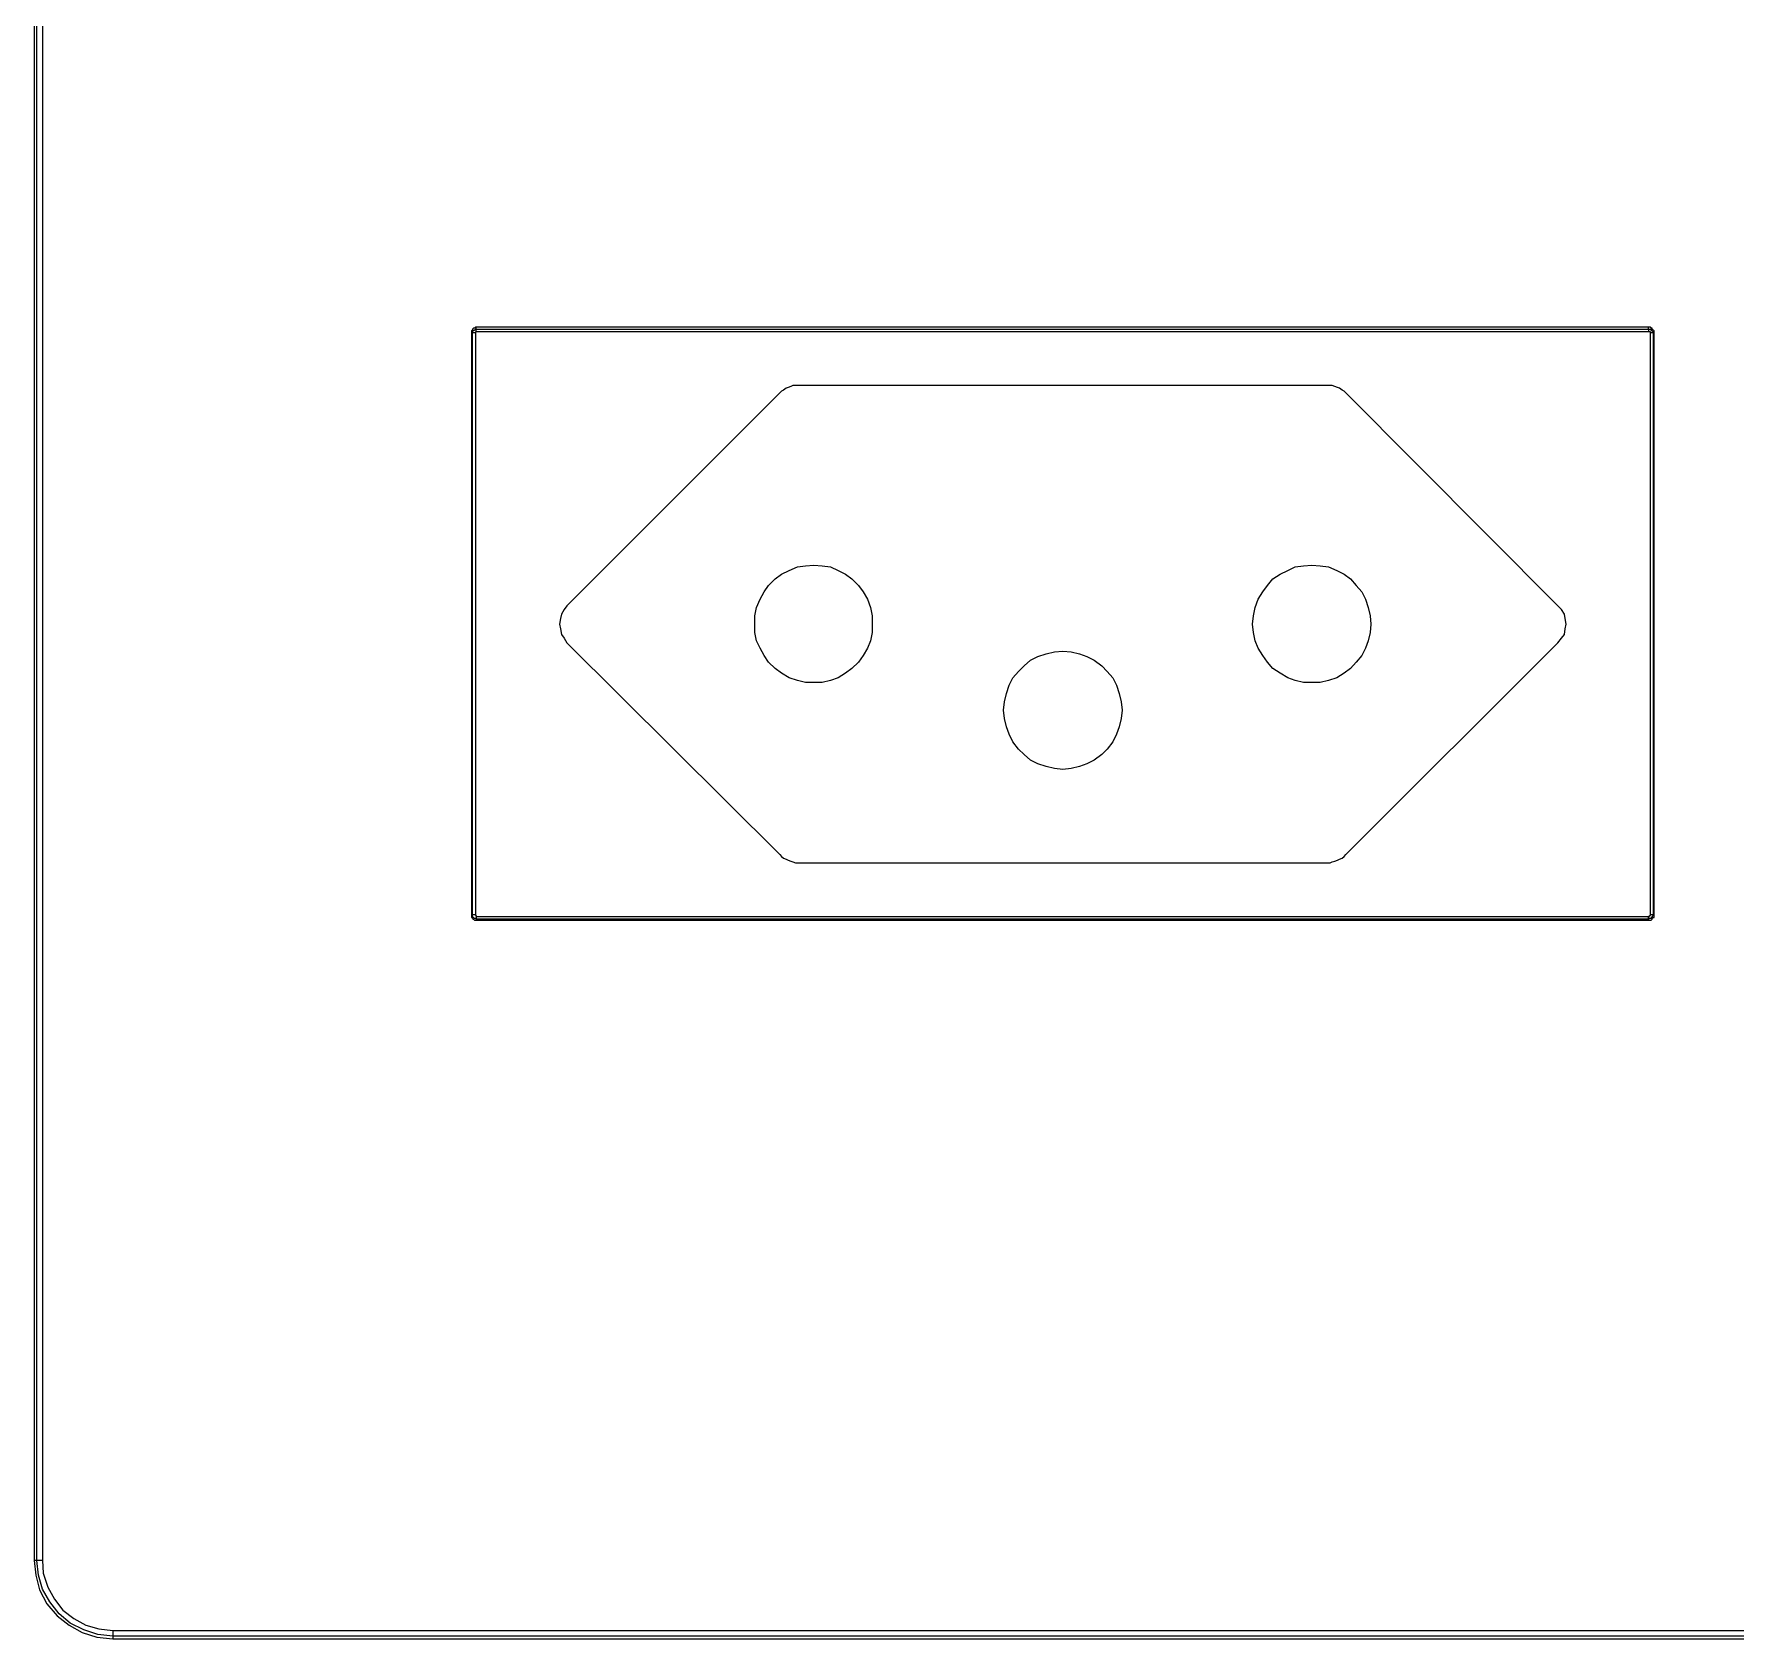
# Model space of a CAD drawing. Header units: centimetres. Extents: x 1.7 to 14.7, y -6.1 to 6.1.
# Drawn here: x 1.72 to 8.21, y -6.12 to 0 of the extents above; entities that cross this region are included whole.
import ezdxf

# ---------------------------------------------------------------- set-up
doc = ezdxf.new("R2010")
doc.units = ezdxf.units.CM
doc.header["$MEASUREMENT"] = 0
doc.layers.add('Camada 1', color=7, linetype='Continuous')

msp = doc.modelspace()

# ---------------------------------------------------------------- linework, layer by layer
at = {"layer": 'Camada 1', "color": 251, "lineweight": 9}
for points in [[(1.71574, 5.82004), (1.71574, 5.82004), (1.71574, -5.82161), (1.71574, -5.82161)], [(1.72633, -5.82161), (1.72633, -5.82161), (1.72633, 5.82004), (1.72633, 5.82004)], [(1.74749, 5.82004), (1.74749, 5.82004), (1.74749, -5.82161), (1.74749, -5.82161)], [(3.38438, -1.14027), (3.38438, -1.14027), (3.38438, -3.35924), (3.38438, -3.35924)], [(3.38791, -1.14027), (3.38791, -1.14027), (3.38438, -1.14027), (3.38438, -1.14027)], [(3.38791, -3.35924), (3.38791, -3.35924), (3.38791, -1.14027), (3.38791, -1.14027)], [(3.39849, -1.14027), (3.39849, -1.14027), (3.39849, -3.35924), (3.39849, -3.35924)], [(3.40202, -1.12615), (3.40202, -1.12615), (3.40202, -1.1191), (3.40202, -1.1191)], [(7.87171, -1.1191), (7.87171, -1.1191), (3.40202, -1.1191), (3.40202, -1.1191)], [(3.40202, -1.12615), (3.40202, -1.12615), (7.87171, -1.12615), (7.87171, -1.12615)], [(7.87171, -1.13674), (7.87171, -1.13674), (3.40202, -1.13674), (3.40202, -1.13674)], [(7.87171, -1.12615), (7.87171, -1.12615), (7.87171, -1.1191), (7.87171, -1.1191)], [(7.87877, -3.35924), (7.87877, -3.35924), (7.87877, -1.14027), (7.87877, -1.14027)], [(7.88935, -1.14027), (7.88935, -1.14027), (7.88935, -3.35924), (7.88935, -3.35924)], [(7.88935, -1.14027), (7.88935, -1.14027), (7.89288, -1.14027), (7.89288, -1.14027)], [(7.89288, -3.35924), (7.89288, -3.35924), (7.89288, -1.14027), (7.89288, -1.14027)], [(6.64758, -1.34135), (6.64758, -1.34135), (4.62969, -1.34135), (4.62969, -1.34135)], [(4.55913, -1.36957), (4.55913, -1.36957), (3.74774, -2.18096), (3.74774, -2.18096)], [(7.52599, -2.18096), (7.52599, -2.18096), (6.71813, -1.36957), (6.71813, -1.36957)], [(3.74774, -2.32207), (3.74774, -2.32207), (4.55913, -3.12993), (4.55913, -3.12993)], [(6.71813, -3.12993), (6.71813, -3.12993), (7.52599, -2.32207), (7.52599, -2.32207)], [(4.62969, -3.16168), (4.62969, -3.16168), (6.64758, -3.16168), (6.64758, -3.16168)], [(3.38791, -3.35924), (3.38791, -3.35924), (3.38438, -3.35924), (3.38438, -3.35924)], [(3.40202, -3.36629), (3.40202, -3.36629), (7.87171, -3.36629), (7.87171, -3.36629)], [(7.88935, -3.35924), (7.88935, -3.35924), (7.89288, -3.35924), (7.89288, -3.35924)], [(7.87171, -3.37688), (7.87171, -3.37688), (3.40202, -3.37688), (3.40202, -3.37688)], [(3.40202, -3.37688), (3.40202, -3.37688), (3.40202, -3.38041), (3.40202, -3.38041)], [(3.40202, -3.38041), (3.40202, -3.38041), (7.87171, -3.38041), (7.87171, -3.38041)], [(7.87171, -3.37688), (7.87171, -3.37688), (7.87171, -3.38041), (7.87171, -3.38041)], [(1.72633, -5.82161), (1.72633, -5.82161), (1.71574, -5.82161), (1.71574, -5.82161)], [(2.0156, -6.08973), (2.0156, -6.08973), (14.39457, -6.08973), (14.39457, -6.08973)], [(14.39457, -6.11089), (14.39457, -6.11089), (2.0156, -6.11089), (2.0156, -6.11089)], [(2.0156, -6.11089), (2.0156, -6.11089), (2.0156, -6.12148), (2.0156, -6.12148)], [(2.0156, -6.12148), (2.0156, -6.12148), (14.39457, -6.12148), (14.39457, -6.12148)]]:
    msp.add_open_spline(points, degree=3, dxfattribs=at)
for points, knots in [([(3.40202, -1.1191), (3.40202, -1.1191), (3.39849, -1.1191), (3.39849, -1.1191), (3.39849, -1.1191), (3.39496, -1.12263), (3.39496, -1.12263), (3.39496, -1.12263), (3.39144, -1.12263), (3.39144, -1.12263), (3.39144, -1.12263), (3.38791, -1.12615), (3.38791, -1.12615), (3.38791, -1.12615), (3.38791, -1.12968), (3.38791, -1.12968), (3.38791, -1.12968), (3.38438, -1.13321), (3.38438, -1.13321), (3.38438, -1.13321), (3.38438, -1.13674), (3.38438, -1.13674), (3.38438, -1.13674), (3.38438, -1.14027), (3.38438, -1.14027)], [0, 0, 0, 0, 0.125, 0.125, 0.125, 0.25, 0.25, 0.25, 0.375, 0.375, 0.375, 0.5, 0.5, 0.5, 0.625, 0.625, 0.625, 0.75, 0.75, 0.75, 0.875, 0.875, 0.875, 1, 1, 1, 1]), ([(3.38791, -1.14027), (3.38791, -1.14027), (3.38791, -1.13674), (3.38791, -1.13674), (3.38791, -1.13674), (3.38791, -1.13321), (3.38791, -1.13321), (3.38791, -1.13321), (3.39144, -1.13321), (3.39144, -1.13321), (3.39144, -1.13321), (3.39144, -1.12968), (3.39144, -1.12968), (3.39144, -1.12968), (3.39496, -1.12968), (3.39496, -1.12968), (3.39496, -1.12968), (3.39849, -1.12615), (3.39849, -1.12615), (3.39849, -1.12615), (3.40202, -1.12615), (3.40202, -1.12615)], [0, 0, 0, 0, 0.1428571, 0.1428571, 0.1428571, 0.2857143, 0.2857143, 0.2857143, 0.4285714, 0.4285714, 0.4285714, 0.5714286, 0.5714286, 0.5714286, 0.7142857, 0.7142857, 0.7142857, 0.8571429, 0.8571429, 0.8571429, 1, 1, 1, 1]), ([(3.39849, -1.14027), (3.39849, -1.14027), (3.39496, -1.14027), (3.39496, -1.14027), (3.39496, -1.14027), (3.39144, -1.14027), (3.39144, -1.14027), (3.39144, -1.14027), (3.38791, -1.14027), (3.38791, -1.14027)], [0, 0, 0, 0, 0.3333333, 0.3333333, 0.3333333, 0.6666667, 0.6666667, 0.6666667, 1, 1, 1, 1]), ([(3.40202, -1.13674), (3.40202, -1.13674), (3.40202, -1.13674), (3.40202, -1.13674), (3.40202, -1.13674), (3.39849, -1.13674), (3.39849, -1.13674), (3.39849, -1.13674), (3.39849, -1.14027), (3.39849, -1.14027)], [0, 0, 0, 0, 0.3333333, 0.3333333, 0.3333333, 0.6666667, 0.6666667, 0.6666667, 1, 1, 1, 1]), ([(3.40202, -1.13674), (3.40202, -1.13674), (3.40202, -1.13321), (3.40202, -1.13321), (3.40202, -1.13321), (3.40202, -1.12968), (3.40202, -1.12968), (3.40202, -1.12968), (3.40202, -1.12615), (3.40202, -1.12615)], [0, 0, 0, 0, 0.3333333, 0.3333333, 0.3333333, 0.6666667, 0.6666667, 0.6666667, 1, 1, 1, 1]), ([(7.89288, -1.14027), (7.89288, -1.14027), (7.89288, -1.13674), (7.89288, -1.13674), (7.89288, -1.13674), (7.89288, -1.13321), (7.89288, -1.13321), (7.89288, -1.13321), (7.88935, -1.12968), (7.88935, -1.12968), (7.88935, -1.12968), (7.88583, -1.12615), (7.88583, -1.12615), (7.88583, -1.12615), (7.88583, -1.12263), (7.88583, -1.12263), (7.88583, -1.12263), (7.8823, -1.12263), (7.8823, -1.12263), (7.8823, -1.12263), (7.87877, -1.1191), (7.87877, -1.1191), (7.87877, -1.1191), (7.87171, -1.1191), (7.87171, -1.1191)], [0, 0, 0, 0, 0.125, 0.125, 0.125, 0.25, 0.25, 0.25, 0.375, 0.375, 0.375, 0.5, 0.5, 0.5, 0.625, 0.625, 0.625, 0.75, 0.75, 0.75, 0.875, 0.875, 0.875, 1, 1, 1, 1]), ([(7.87171, -1.12615), (7.87171, -1.12615), (7.87171, -1.12615), (7.87171, -1.12615), (7.87171, -1.12615), (7.87171, -1.12968), (7.87171, -1.12968), (7.87171, -1.12968), (7.87171, -1.13321), (7.87171, -1.13321), (7.87171, -1.13321), (7.87171, -1.13674), (7.87171, -1.13674)], [0, 0, 0, 0, 0.25, 0.25, 0.25, 0.5, 0.5, 0.5, 0.75, 0.75, 0.75, 1, 1, 1, 1]), ([(7.87171, -1.12615), (7.87171, -1.12615), (7.87524, -1.12615), (7.87524, -1.12615), (7.87524, -1.12615), (7.87877, -1.12615), (7.87877, -1.12615), (7.87877, -1.12615), (7.8823, -1.12968), (7.8823, -1.12968), (7.8823, -1.12968), (7.88583, -1.13321), (7.88583, -1.13321), (7.88583, -1.13321), (7.88935, -1.13674), (7.88935, -1.13674), (7.88935, -1.13674), (7.88935, -1.14027), (7.88935, -1.14027)], [0, 0, 0, 0, 0.1666667, 0.1666667, 0.1666667, 0.3333333, 0.3333333, 0.3333333, 0.5, 0.5, 0.5, 0.6666667, 0.6666667, 0.6666667, 0.8333333, 0.8333333, 0.8333333, 1, 1, 1, 1]), ([(7.87877, -1.14027), (7.87877, -1.14027), (7.87877, -1.14027), (7.87877, -1.14027), (7.87877, -1.14027), (7.87877, -1.13674), (7.87877, -1.13674), (7.87877, -1.13674), (7.87524, -1.13674), (7.87524, -1.13674), (7.87524, -1.13674), (7.87171, -1.13674), (7.87171, -1.13674)], [0, 0, 0, 0, 0.25, 0.25, 0.25, 0.5, 0.5, 0.5, 0.75, 0.75, 0.75, 1, 1, 1, 1]), ([(7.88935, -1.14027), (7.88935, -1.14027), (7.88935, -1.14027), (7.88935, -1.14027), (7.88935, -1.14027), (7.88583, -1.14027), (7.88583, -1.14027), (7.88583, -1.14027), (7.8823, -1.14027), (7.8823, -1.14027), (7.8823, -1.14027), (7.87877, -1.14027), (7.87877, -1.14027)], [0, 0, 0, 0, 0.25, 0.25, 0.25, 0.5, 0.5, 0.5, 0.75, 0.75, 0.75, 1, 1, 1, 1]), ([(4.62969, -1.34135), (4.62969, -1.34135), (4.6191, -1.34135), (4.6191, -1.34135), (4.6191, -1.34135), (4.60852, -1.34135), (4.60852, -1.34135), (4.60852, -1.34135), (4.60146, -1.34488), (4.60146, -1.34488), (4.60146, -1.34488), (4.59088, -1.34841), (4.59088, -1.34841), (4.59088, -1.34841), (4.58383, -1.35193), (4.58383, -1.35193), (4.58383, -1.35193), (4.57324, -1.35899), (4.57324, -1.35899), (4.57324, -1.35899), (4.56619, -1.36252), (4.56619, -1.36252), (4.56619, -1.36252), (4.55913, -1.36957), (4.55913, -1.36957)], [0, 0, 0, 0, 0.125, 0.125, 0.125, 0.25, 0.25, 0.25, 0.375, 0.375, 0.375, 0.5, 0.5, 0.5, 0.625, 0.625, 0.625, 0.75, 0.75, 0.75, 0.875, 0.875, 0.875, 1, 1, 1, 1]), ([(6.71813, -1.36957), (6.71813, -1.36957), (6.71108, -1.36252), (6.71108, -1.36252), (6.71108, -1.36252), (6.70402, -1.35899), (6.70402, -1.35899), (6.70402, -1.35899), (6.69344, -1.35193), (6.69344, -1.35193), (6.69344, -1.35193), (6.68638, -1.34841), (6.68638, -1.34841), (6.68638, -1.34841), (6.6758, -1.34488), (6.6758, -1.34488), (6.6758, -1.34488), (6.66521, -1.34135), (6.66521, -1.34135), (6.66521, -1.34135), (6.65816, -1.34135), (6.65816, -1.34135), (6.65816, -1.34135), (6.64758, -1.34135), (6.64758, -1.34135)], [0, 0, 0, 0, 0.125, 0.125, 0.125, 0.25, 0.25, 0.25, 0.375, 0.375, 0.375, 0.5, 0.5, 0.5, 0.625, 0.625, 0.625, 0.75, 0.75, 0.75, 0.875, 0.875, 0.875, 1, 1, 1, 1]), ([(4.68966, -2.02574), (4.68966, -2.02574), (4.65791, -2.02927), (4.65791, -2.02927), (4.65791, -2.02927), (4.62616, -2.03279), (4.62616, -2.03279), (4.62616, -2.03279), (4.59441, -2.0469), (4.59441, -2.0469), (4.59441, -2.0469), (4.56619, -2.06102), (4.56619, -2.06102), (4.56619, -2.06102), (4.54149, -2.07866), (4.54149, -2.07866), (4.54149, -2.07866), (4.5168, -2.10335), (4.5168, -2.10335), (4.5168, -2.10335), (4.49916, -2.12804), (4.49916, -2.12804), (4.49916, -2.12804), (4.48505, -2.15627), (4.48505, -2.15627), (4.48505, -2.15627), (4.47094, -2.18802), (4.47094, -2.18802), (4.47094, -2.18802), (4.46388, -2.21977), (4.46388, -2.21977), (4.46388, -2.21977), (4.46388, -2.25152), (4.46388, -2.25152), (4.46388, -2.25152), (4.46388, -2.28327), (4.46388, -2.28327), (4.46388, -2.28327), (4.47094, -2.31502), (4.47094, -2.31502), (4.47094, -2.31502), (4.48505, -2.34324), (4.48505, -2.34324), (4.48505, -2.34324), (4.49916, -2.37146), (4.49916, -2.37146), (4.49916, -2.37146), (4.5168, -2.39616), (4.5168, -2.39616), (4.5168, -2.39616), (4.54149, -2.42085), (4.54149, -2.42085), (4.54149, -2.42085), (4.56619, -2.43849), (4.56619, -2.43849), (4.56619, -2.43849), (4.59441, -2.45613), (4.59441, -2.45613), (4.59441, -2.45613), (4.62616, -2.46671), (4.62616, -2.46671), (4.62616, -2.46671), (4.65791, -2.47377), (4.65791, -2.47377), (4.65791, -2.47377), (4.68966, -2.47377), (4.68966, -2.47377), (4.68966, -2.47377), (4.72141, -2.47377), (4.72141, -2.47377), (4.72141, -2.47377), (4.75316, -2.46671), (4.75316, -2.46671), (4.75316, -2.46671), (4.78138, -2.45613), (4.78138, -2.45613), (4.78138, -2.45613), (4.8096, -2.43849), (4.8096, -2.43849), (4.8096, -2.43849), (4.8343, -2.42085), (4.8343, -2.42085), (4.8343, -2.42085), (4.85899, -2.39616), (4.85899, -2.39616), (4.85899, -2.39616), (4.87663, -2.37146), (4.87663, -2.37146), (4.87663, -2.37146), (4.89427, -2.34324), (4.89427, -2.34324), (4.89427, -2.34324), (4.90485, -2.31502), (4.90485, -2.31502), (4.90485, -2.31502), (4.91191, -2.28327), (4.91191, -2.28327), (4.91191, -2.28327), (4.91191, -2.25152), (4.91191, -2.25152), (4.91191, -2.25152), (4.91191, -2.21977), (4.91191, -2.21977), (4.91191, -2.21977), (4.90485, -2.18802), (4.90485, -2.18802), (4.90485, -2.18802), (4.89427, -2.15627), (4.89427, -2.15627), (4.89427, -2.15627), (4.87663, -2.12804), (4.87663, -2.12804), (4.87663, -2.12804), (4.85899, -2.10335), (4.85899, -2.10335), (4.85899, -2.10335), (4.8343, -2.07866), (4.8343, -2.07866), (4.8343, -2.07866), (4.8096, -2.06102), (4.8096, -2.06102), (4.8096, -2.06102), (4.78138, -2.0469), (4.78138, -2.0469), (4.78138, -2.0469), (4.75316, -2.03279), (4.75316, -2.03279), (4.75316, -2.03279), (4.72141, -2.02927), (4.72141, -2.02927), (4.72141, -2.02927), (4.68966, -2.02574), (4.68966, -2.02574)], [0, 0, 0, 0, 0.0227273, 0.0227273, 0.0227273, 0.0454545, 0.0454545, 0.0454545, 0.0681818, 0.0681818, 0.0681818, 0.0909091, 0.0909091, 0.0909091, 0.1136364, 0.1136364, 0.1136364, 0.1363636, 0.1363636, 0.1363636, 0.1590909, 0.1590909, 0.1590909, 0.1818182, 0.1818182, 0.1818182, 0.2045455, 0.2045455, 0.2045455, 0.2272727, 0.2272727, 0.2272727, 0.25, 0.25, 0.25, 0.2727273, 0.2727273, 0.2727273, 0.2954545, 0.2954545, 0.2954545, 0.3181818, 0.3181818, 0.3181818, 0.3409091, 0.3409091, 0.3409091, 0.3636364, 0.3636364, 0.3636364, 0.3863636, 0.3863636, 0.3863636, 0.4090909, 0.4090909, 0.4090909, 0.4318182, 0.4318182, 0.4318182, 0.4545455, 0.4545455, 0.4545455, 0.4772727, 0.4772727, 0.4772727, 0.5, 0.5, 0.5, 0.5227273, 0.5227273, 0.5227273, 0.5454545, 0.5454545, 0.5454545, 0.5681818, 0.5681818, 0.5681818, 0.5909091, 0.5909091, 0.5909091, 0.6136364, 0.6136364, 0.6136364, 0.6363636, 0.6363636, 0.6363636, 0.6590909, 0.6590909, 0.6590909, 0.6818182, 0.6818182, 0.6818182, 0.7045455, 0.7045455, 0.7045455, 0.7272727, 0.7272727, 0.7272727, 0.75, 0.75, 0.75, 0.7727273, 0.7727273, 0.7727273, 0.7954545, 0.7954545, 0.7954545, 0.8181818, 0.8181818, 0.8181818, 0.8409091, 0.8409091, 0.8409091, 0.8636364, 0.8636364, 0.8636364, 0.8863636, 0.8863636, 0.8863636, 0.9090909, 0.9090909, 0.9090909, 0.9318182, 0.9318182, 0.9318182, 0.9545455, 0.9545455, 0.9545455, 0.9772727, 0.9772727, 0.9772727, 1, 1, 1, 1]), ([(6.5876, -2.02574), (6.5876, -2.02574), (6.55585, -2.02927), (6.55585, -2.02927), (6.55585, -2.02927), (6.5241, -2.03279), (6.5241, -2.03279), (6.5241, -2.03279), (6.49588, -2.0469), (6.49588, -2.0469), (6.49588, -2.0469), (6.46766, -2.06102), (6.46766, -2.06102), (6.46766, -2.06102), (6.43944, -2.07866), (6.43944, -2.07866), (6.43944, -2.07866), (6.41827, -2.10335), (6.41827, -2.10335), (6.41827, -2.10335), (6.40063, -2.12804), (6.40063, -2.12804), (6.40063, -2.12804), (6.38299, -2.15627), (6.38299, -2.15627), (6.38299, -2.15627), (6.37241, -2.18802), (6.37241, -2.18802), (6.37241, -2.18802), (6.36535, -2.21977), (6.36535, -2.21977), (6.36535, -2.21977), (6.36183, -2.25152), (6.36183, -2.25152), (6.36183, -2.25152), (6.36535, -2.28327), (6.36535, -2.28327), (6.36535, -2.28327), (6.37241, -2.31502), (6.37241, -2.31502), (6.37241, -2.31502), (6.38299, -2.34324), (6.38299, -2.34324), (6.38299, -2.34324), (6.40063, -2.37146), (6.40063, -2.37146), (6.40063, -2.37146), (6.41827, -2.39616), (6.41827, -2.39616), (6.41827, -2.39616), (6.43944, -2.42085), (6.43944, -2.42085), (6.43944, -2.42085), (6.46766, -2.43849), (6.46766, -2.43849), (6.46766, -2.43849), (6.49588, -2.45613), (6.49588, -2.45613), (6.49588, -2.45613), (6.5241, -2.46671), (6.5241, -2.46671), (6.5241, -2.46671), (6.55585, -2.47377), (6.55585, -2.47377), (6.55585, -2.47377), (6.5876, -2.47377), (6.5876, -2.47377), (6.5876, -2.47377), (6.61935, -2.47377), (6.61935, -2.47377), (6.61935, -2.47377), (6.6511, -2.46671), (6.6511, -2.46671), (6.6511, -2.46671), (6.68285, -2.45613), (6.68285, -2.45613), (6.68285, -2.45613), (6.71108, -2.43849), (6.71108, -2.43849), (6.71108, -2.43849), (6.73577, -2.42085), (6.73577, -2.42085), (6.73577, -2.42085), (6.75694, -2.39616), (6.75694, -2.39616), (6.75694, -2.39616), (6.7781, -2.37146), (6.7781, -2.37146), (6.7781, -2.37146), (6.79221, -2.34324), (6.79221, -2.34324), (6.79221, -2.34324), (6.8028, -2.31502), (6.8028, -2.31502), (6.8028, -2.31502), (6.80985, -2.28327), (6.80985, -2.28327), (6.80985, -2.28327), (6.81338, -2.25152), (6.81338, -2.25152), (6.81338, -2.25152), (6.80985, -2.21977), (6.80985, -2.21977), (6.80985, -2.21977), (6.8028, -2.18802), (6.8028, -2.18802), (6.8028, -2.18802), (6.79221, -2.15627), (6.79221, -2.15627), (6.79221, -2.15627), (6.7781, -2.12804), (6.7781, -2.12804), (6.7781, -2.12804), (6.75694, -2.10335), (6.75694, -2.10335), (6.75694, -2.10335), (6.73577, -2.07866), (6.73577, -2.07866), (6.73577, -2.07866), (6.71108, -2.06102), (6.71108, -2.06102), (6.71108, -2.06102), (6.68285, -2.0469), (6.68285, -2.0469), (6.68285, -2.0469), (6.6511, -2.03279), (6.6511, -2.03279), (6.6511, -2.03279), (6.61935, -2.02927), (6.61935, -2.02927), (6.61935, -2.02927), (6.5876, -2.02574), (6.5876, -2.02574)], [0, 0, 0, 0, 0.0227273, 0.0227273, 0.0227273, 0.0454545, 0.0454545, 0.0454545, 0.0681818, 0.0681818, 0.0681818, 0.0909091, 0.0909091, 0.0909091, 0.1136364, 0.1136364, 0.1136364, 0.1363636, 0.1363636, 0.1363636, 0.1590909, 0.1590909, 0.1590909, 0.1818182, 0.1818182, 0.1818182, 0.2045455, 0.2045455, 0.2045455, 0.2272727, 0.2272727, 0.2272727, 0.25, 0.25, 0.25, 0.2727273, 0.2727273, 0.2727273, 0.2954545, 0.2954545, 0.2954545, 0.3181818, 0.3181818, 0.3181818, 0.3409091, 0.3409091, 0.3409091, 0.3636364, 0.3636364, 0.3636364, 0.3863636, 0.3863636, 0.3863636, 0.4090909, 0.4090909, 0.4090909, 0.4318182, 0.4318182, 0.4318182, 0.4545455, 0.4545455, 0.4545455, 0.4772727, 0.4772727, 0.4772727, 0.5, 0.5, 0.5, 0.5227273, 0.5227273, 0.5227273, 0.5454545, 0.5454545, 0.5454545, 0.5681818, 0.5681818, 0.5681818, 0.5909091, 0.5909091, 0.5909091, 0.6136364, 0.6136364, 0.6136364, 0.6363636, 0.6363636, 0.6363636, 0.6590909, 0.6590909, 0.6590909, 0.6818182, 0.6818182, 0.6818182, 0.7045455, 0.7045455, 0.7045455, 0.7272727, 0.7272727, 0.7272727, 0.75, 0.75, 0.75, 0.7727273, 0.7727273, 0.7727273, 0.7954545, 0.7954545, 0.7954545, 0.8181818, 0.8181818, 0.8181818, 0.8409091, 0.8409091, 0.8409091, 0.8636364, 0.8636364, 0.8636364, 0.8863636, 0.8863636, 0.8863636, 0.9090909, 0.9090909, 0.9090909, 0.9318182, 0.9318182, 0.9318182, 0.9545455, 0.9545455, 0.9545455, 0.9772727, 0.9772727, 0.9772727, 1, 1, 1, 1]), ([(3.74774, -2.18096), (3.74774, -2.18096), (3.73716, -2.19507), (3.73716, -2.19507), (3.73716, -2.19507), (3.72658, -2.21271), (3.72658, -2.21271), (3.72658, -2.21271), (3.72305, -2.23035), (3.72305, -2.23035), (3.72305, -2.23035), (3.71952, -2.25152), (3.71952, -2.25152), (3.71952, -2.25152), (3.72305, -2.26916), (3.72305, -2.26916), (3.72305, -2.26916), (3.72658, -2.29032), (3.72658, -2.29032), (3.72658, -2.29032), (3.73716, -2.30443), (3.73716, -2.30443), (3.73716, -2.30443), (3.74774, -2.32207), (3.74774, -2.32207)], [0, 0, 0, 0, 0.125, 0.125, 0.125, 0.25, 0.25, 0.25, 0.375, 0.375, 0.375, 0.5, 0.5, 0.5, 0.625, 0.625, 0.625, 0.75, 0.75, 0.75, 0.875, 0.875, 0.875, 1, 1, 1, 1]), ([(7.52599, -2.32207), (7.52599, -2.32207), (7.5401, -2.30443), (7.5401, -2.30443), (7.5401, -2.30443), (7.55069, -2.29032), (7.55069, -2.29032), (7.55069, -2.29032), (7.55421, -2.26916), (7.55421, -2.26916), (7.55421, -2.26916), (7.55774, -2.25152), (7.55774, -2.25152), (7.55774, -2.25152), (7.55421, -2.23035), (7.55421, -2.23035), (7.55421, -2.23035), (7.55069, -2.21271), (7.55069, -2.21271), (7.55069, -2.21271), (7.5401, -2.19507), (7.5401, -2.19507), (7.5401, -2.19507), (7.52599, -2.18096), (7.52599, -2.18096)], [0, 0, 0, 0, 0.125, 0.125, 0.125, 0.25, 0.25, 0.25, 0.375, 0.375, 0.375, 0.5, 0.5, 0.5, 0.625, 0.625, 0.625, 0.75, 0.75, 0.75, 0.875, 0.875, 0.875, 1, 1, 1, 1]), ([(5.63863, -2.35382), (5.63863, -2.35382), (5.60688, -2.35735), (5.60688, -2.35735), (5.60688, -2.35735), (5.57513, -2.3644), (5.57513, -2.3644), (5.57513, -2.3644), (5.54338, -2.37499), (5.54338, -2.37499), (5.54338, -2.37499), (5.51516, -2.3891), (5.51516, -2.3891), (5.51516, -2.3891), (5.49046, -2.41027), (5.49046, -2.41027), (5.49046, -2.41027), (5.4693, -2.43143), (5.4693, -2.43143), (5.4693, -2.43143), (5.44813, -2.45613), (5.44813, -2.45613), (5.44813, -2.45613), (5.43402, -2.48435), (5.43402, -2.48435), (5.43402, -2.48435), (5.42344, -2.5161), (5.42344, -2.5161), (5.42344, -2.5161), (5.41638, -2.54785), (5.41638, -2.54785), (5.41638, -2.54785), (5.41285, -2.5796), (5.41285, -2.5796), (5.41285, -2.5796), (5.41638, -2.61135), (5.41638, -2.61135), (5.41638, -2.61135), (5.42344, -2.6431), (5.42344, -2.6431), (5.42344, -2.6431), (5.43402, -2.67132), (5.43402, -2.67132), (5.43402, -2.67132), (5.44813, -2.69954), (5.44813, -2.69954), (5.44813, -2.69954), (5.4693, -2.72777), (5.4693, -2.72777), (5.4693, -2.72777), (5.49046, -2.74893), (5.49046, -2.74893), (5.49046, -2.74893), (5.51516, -2.7701), (5.51516, -2.7701), (5.51516, -2.7701), (5.54338, -2.78421), (5.54338, -2.78421), (5.54338, -2.78421), (5.57513, -2.79479), (5.57513, -2.79479), (5.57513, -2.79479), (5.60688, -2.80185), (5.60688, -2.80185), (5.60688, -2.80185), (5.63863, -2.80538), (5.63863, -2.80538), (5.63863, -2.80538), (5.67038, -2.80185), (5.67038, -2.80185), (5.67038, -2.80185), (5.70213, -2.79479), (5.70213, -2.79479), (5.70213, -2.79479), (5.73035, -2.78421), (5.73035, -2.78421), (5.73035, -2.78421), (5.75858, -2.7701), (5.75858, -2.7701), (5.75858, -2.7701), (5.7868, -2.74893), (5.7868, -2.74893), (5.7868, -2.74893), (5.80796, -2.72777), (5.80796, -2.72777), (5.80796, -2.72777), (5.82913, -2.69954), (5.82913, -2.69954), (5.82913, -2.69954), (5.84324, -2.67132), (5.84324, -2.67132), (5.84324, -2.67132), (5.85383, -2.6431), (5.85383, -2.6431), (5.85383, -2.6431), (5.86088, -2.61135), (5.86088, -2.61135), (5.86088, -2.61135), (5.86441, -2.5796), (5.86441, -2.5796), (5.86441, -2.5796), (5.86088, -2.54785), (5.86088, -2.54785), (5.86088, -2.54785), (5.85383, -2.5161), (5.85383, -2.5161), (5.85383, -2.5161), (5.84324, -2.48435), (5.84324, -2.48435), (5.84324, -2.48435), (5.82913, -2.45613), (5.82913, -2.45613), (5.82913, -2.45613), (5.80796, -2.43143), (5.80796, -2.43143), (5.80796, -2.43143), (5.7868, -2.41027), (5.7868, -2.41027), (5.7868, -2.41027), (5.75858, -2.3891), (5.75858, -2.3891), (5.75858, -2.3891), (5.73035, -2.37499), (5.73035, -2.37499), (5.73035, -2.37499), (5.70213, -2.3644), (5.70213, -2.3644), (5.70213, -2.3644), (5.67038, -2.35735), (5.67038, -2.35735), (5.67038, -2.35735), (5.63863, -2.35382), (5.63863, -2.35382)], [0, 0, 0, 0, 0.0227273, 0.0227273, 0.0227273, 0.0454545, 0.0454545, 0.0454545, 0.0681818, 0.0681818, 0.0681818, 0.0909091, 0.0909091, 0.0909091, 0.1136364, 0.1136364, 0.1136364, 0.1363636, 0.1363636, 0.1363636, 0.1590909, 0.1590909, 0.1590909, 0.1818182, 0.1818182, 0.1818182, 0.2045455, 0.2045455, 0.2045455, 0.2272727, 0.2272727, 0.2272727, 0.25, 0.25, 0.25, 0.2727273, 0.2727273, 0.2727273, 0.2954545, 0.2954545, 0.2954545, 0.3181818, 0.3181818, 0.3181818, 0.3409091, 0.3409091, 0.3409091, 0.3636364, 0.3636364, 0.3636364, 0.3863636, 0.3863636, 0.3863636, 0.4090909, 0.4090909, 0.4090909, 0.4318182, 0.4318182, 0.4318182, 0.4545455, 0.4545455, 0.4545455, 0.4772727, 0.4772727, 0.4772727, 0.5, 0.5, 0.5, 0.5227273, 0.5227273, 0.5227273, 0.5454545, 0.5454545, 0.5454545, 0.5681818, 0.5681818, 0.5681818, 0.5909091, 0.5909091, 0.5909091, 0.6136364, 0.6136364, 0.6136364, 0.6363636, 0.6363636, 0.6363636, 0.6590909, 0.6590909, 0.6590909, 0.6818182, 0.6818182, 0.6818182, 0.7045455, 0.7045455, 0.7045455, 0.7272727, 0.7272727, 0.7272727, 0.75, 0.75, 0.75, 0.7727273, 0.7727273, 0.7727273, 0.7954545, 0.7954545, 0.7954545, 0.8181818, 0.8181818, 0.8181818, 0.8409091, 0.8409091, 0.8409091, 0.8636364, 0.8636364, 0.8636364, 0.8863636, 0.8863636, 0.8863636, 0.9090909, 0.9090909, 0.9090909, 0.9318182, 0.9318182, 0.9318182, 0.9545455, 0.9545455, 0.9545455, 0.9772727, 0.9772727, 0.9772727, 1, 1, 1, 1]), ([(4.55913, -3.12993), (4.55913, -3.12993), (4.56619, -3.13699), (4.56619, -3.13699), (4.56619, -3.13699), (4.57324, -3.14404), (4.57324, -3.14404), (4.57324, -3.14404), (4.58383, -3.14757), (4.58383, -3.14757), (4.58383, -3.14757), (4.59088, -3.1511), (4.59088, -3.1511), (4.59088, -3.1511), (4.60146, -3.15463), (4.60146, -3.15463), (4.60146, -3.15463), (4.60852, -3.15815), (4.60852, -3.15815), (4.60852, -3.15815), (4.6191, -3.16168), (4.6191, -3.16168), (4.6191, -3.16168), (4.62969, -3.16168), (4.62969, -3.16168)], [0, 0, 0, 0, 0.125, 0.125, 0.125, 0.25, 0.25, 0.25, 0.375, 0.375, 0.375, 0.5, 0.5, 0.5, 0.625, 0.625, 0.625, 0.75, 0.75, 0.75, 0.875, 0.875, 0.875, 1, 1, 1, 1]), ([(6.64758, -3.16168), (6.64758, -3.16168), (6.65816, -3.16168), (6.65816, -3.16168), (6.65816, -3.16168), (6.66521, -3.15815), (6.66521, -3.15815), (6.66521, -3.15815), (6.6758, -3.15463), (6.6758, -3.15463), (6.6758, -3.15463), (6.68638, -3.1511), (6.68638, -3.1511), (6.68638, -3.1511), (6.69344, -3.14757), (6.69344, -3.14757), (6.69344, -3.14757), (6.70402, -3.14404), (6.70402, -3.14404), (6.70402, -3.14404), (6.71108, -3.13699), (6.71108, -3.13699), (6.71108, -3.13699), (6.71813, -3.12993), (6.71813, -3.12993)], [0, 0, 0, 0, 0.125, 0.125, 0.125, 0.25, 0.25, 0.25, 0.375, 0.375, 0.375, 0.5, 0.5, 0.5, 0.625, 0.625, 0.625, 0.75, 0.75, 0.75, 0.875, 0.875, 0.875, 1, 1, 1, 1]), ([(3.38438, -3.35924), (3.38438, -3.35924), (3.38438, -3.36277), (3.38438, -3.36277), (3.38438, -3.36277), (3.38438, -3.36982), (3.38438, -3.36982), (3.38438, -3.36982), (3.38791, -3.36982), (3.38791, -3.36982), (3.38791, -3.36982), (3.38791, -3.37335), (3.38791, -3.37335), (3.38791, -3.37335), (3.39144, -3.37688), (3.39144, -3.37688), (3.39144, -3.37688), (3.39496, -3.38041), (3.39496, -3.38041), (3.39496, -3.38041), (3.39849, -3.38041), (3.39849, -3.38041), (3.39849, -3.38041), (3.40202, -3.38041), (3.40202, -3.38041)], [0, 0, 0, 0, 0.125, 0.125, 0.125, 0.25, 0.25, 0.25, 0.375, 0.375, 0.375, 0.5, 0.5, 0.5, 0.625, 0.625, 0.625, 0.75, 0.75, 0.75, 0.875, 0.875, 0.875, 1, 1, 1, 1]), ([(3.39849, -3.35924), (3.39849, -3.35924), (3.39496, -3.35924), (3.39496, -3.35924), (3.39496, -3.35924), (3.39144, -3.35924), (3.39144, -3.35924), (3.39144, -3.35924), (3.38791, -3.35924), (3.38791, -3.35924)], [0, 0, 0, 0, 0.3333333, 0.3333333, 0.3333333, 0.6666667, 0.6666667, 0.6666667, 1, 1, 1, 1]), ([(3.40202, -3.37688), (3.40202, -3.37688), (3.40202, -3.37335), (3.40202, -3.37335), (3.40202, -3.37335), (3.39849, -3.37335), (3.39849, -3.37335), (3.39849, -3.37335), (3.39496, -3.37335), (3.39496, -3.37335), (3.39496, -3.37335), (3.39144, -3.36982), (3.39144, -3.36982), (3.39144, -3.36982), (3.38791, -3.36629), (3.38791, -3.36629), (3.38791, -3.36629), (3.38791, -3.36277), (3.38791, -3.36277), (3.38791, -3.36277), (3.38791, -3.35924), (3.38791, -3.35924)], [0, 0, 0, 0, 0.1428571, 0.1428571, 0.1428571, 0.2857143, 0.2857143, 0.2857143, 0.4285714, 0.4285714, 0.4285714, 0.5714286, 0.5714286, 0.5714286, 0.7142857, 0.7142857, 0.7142857, 0.8571429, 0.8571429, 0.8571429, 1, 1, 1, 1]), ([(3.39849, -3.35924), (3.39849, -3.35924), (3.39849, -3.36277), (3.39849, -3.36277), (3.39849, -3.36277), (3.40202, -3.36277), (3.40202, -3.36277), (3.40202, -3.36277), (3.40202, -3.36629), (3.40202, -3.36629)], [0, 0, 0, 0, 0.3333333, 0.3333333, 0.3333333, 0.6666667, 0.6666667, 0.6666667, 1, 1, 1, 1]), ([(3.40202, -3.36629), (3.40202, -3.36629), (3.40202, -3.36629), (3.40202, -3.36629), (3.40202, -3.36629), (3.40202, -3.36982), (3.40202, -3.36982), (3.40202, -3.36982), (3.40202, -3.37335), (3.40202, -3.37335), (3.40202, -3.37335), (3.40202, -3.37688), (3.40202, -3.37688)], [0, 0, 0, 0, 0.25, 0.25, 0.25, 0.5, 0.5, 0.5, 0.75, 0.75, 0.75, 1, 1, 1, 1]), ([(7.88935, -3.35924), (7.88935, -3.35924), (7.88935, -3.36277), (7.88935, -3.36277), (7.88935, -3.36277), (7.88583, -3.36629), (7.88583, -3.36629), (7.88583, -3.36629), (7.88583, -3.36982), (7.88583, -3.36982), (7.88583, -3.36982), (7.8823, -3.36982), (7.8823, -3.36982), (7.8823, -3.36982), (7.8823, -3.37335), (7.8823, -3.37335), (7.8823, -3.37335), (7.87877, -3.37335), (7.87877, -3.37335), (7.87877, -3.37335), (7.87524, -3.37335), (7.87524, -3.37335), (7.87524, -3.37335), (7.87171, -3.37688), (7.87171, -3.37688)], [0, 0, 0, 0, 0.125, 0.125, 0.125, 0.25, 0.25, 0.25, 0.375, 0.375, 0.375, 0.5, 0.5, 0.5, 0.625, 0.625, 0.625, 0.75, 0.75, 0.75, 0.875, 0.875, 0.875, 1, 1, 1, 1]), ([(7.87171, -3.36629), (7.87171, -3.36629), (7.87524, -3.36629), (7.87524, -3.36629), (7.87524, -3.36629), (7.87524, -3.36277), (7.87524, -3.36277), (7.87524, -3.36277), (7.87877, -3.36277), (7.87877, -3.36277), (7.87877, -3.36277), (7.87877, -3.35924), (7.87877, -3.35924)], [0, 0, 0, 0, 0.25, 0.25, 0.25, 0.5, 0.5, 0.5, 0.75, 0.75, 0.75, 1, 1, 1, 1]), ([(7.87171, -3.38041), (7.87171, -3.38041), (7.87877, -3.38041), (7.87877, -3.38041), (7.87877, -3.38041), (7.8823, -3.38041), (7.8823, -3.38041), (7.8823, -3.38041), (7.88583, -3.37688), (7.88583, -3.37688), (7.88583, -3.37688), (7.88583, -3.37335), (7.88583, -3.37335), (7.88583, -3.37335), (7.88935, -3.36982), (7.88935, -3.36982), (7.88935, -3.36982), (7.89288, -3.36982), (7.89288, -3.36982), (7.89288, -3.36982), (7.89288, -3.36277), (7.89288, -3.36277), (7.89288, -3.36277), (7.89288, -3.35924), (7.89288, -3.35924)], [0, 0, 0, 0, 0.125, 0.125, 0.125, 0.25, 0.25, 0.25, 0.375, 0.375, 0.375, 0.5, 0.5, 0.5, 0.625, 0.625, 0.625, 0.75, 0.75, 0.75, 0.875, 0.875, 0.875, 1, 1, 1, 1]), ([(7.87171, -3.37688), (7.87171, -3.37688), (7.87171, -3.37335), (7.87171, -3.37335), (7.87171, -3.37335), (7.87171, -3.36982), (7.87171, -3.36982), (7.87171, -3.36982), (7.87171, -3.36629), (7.87171, -3.36629)], [0, 0, 0, 0, 0.3333333, 0.3333333, 0.3333333, 0.6666667, 0.6666667, 0.6666667, 1, 1, 1, 1]), ([(7.88935, -3.35924), (7.88935, -3.35924), (7.88935, -3.35924), (7.88935, -3.35924), (7.88935, -3.35924), (7.88583, -3.35924), (7.88583, -3.35924), (7.88583, -3.35924), (7.8823, -3.35924), (7.8823, -3.35924), (7.8823, -3.35924), (7.87877, -3.35924), (7.87877, -3.35924)], [0, 0, 0, 0, 0.25, 0.25, 0.25, 0.5, 0.5, 0.5, 0.75, 0.75, 0.75, 1, 1, 1, 1]), ([(1.71574, -5.82161), (1.71574, -5.82161), (1.7228, -5.87806), (1.7228, -5.87806), (1.7228, -5.87806), (1.73691, -5.9345), (1.73691, -5.9345), (1.73691, -5.9345), (1.76513, -5.98742), (1.76513, -5.98742), (1.76513, -5.98742), (1.80394, -6.03328), (1.80394, -6.03328), (1.80394, -6.03328), (1.8498, -6.06856), (1.8498, -6.06856), (1.8498, -6.06856), (1.89919, -6.09678), (1.89919, -6.09678), (1.89919, -6.09678), (1.95563, -6.11442), (1.95563, -6.11442), (1.95563, -6.11442), (2.0156, -6.12148), (2.0156, -6.12148)], [0, 0, 0, 0, 0.125, 0.125, 0.125, 0.25, 0.25, 0.25, 0.375, 0.375, 0.375, 0.5, 0.5, 0.5, 0.625, 0.625, 0.625, 0.75, 0.75, 0.75, 0.875, 0.875, 0.875, 1, 1, 1, 1]), ([(1.74749, -5.82161), (1.74749, -5.82161), (1.74396, -5.82161), (1.74396, -5.82161), (1.74396, -5.82161), (1.74044, -5.82161), (1.74044, -5.82161), (1.74044, -5.82161), (1.73691, -5.82161), (1.73691, -5.82161), (1.73691, -5.82161), (1.73338, -5.82161), (1.73338, -5.82161), (1.73338, -5.82161), (1.72985, -5.82161), (1.72985, -5.82161), (1.72985, -5.82161), (1.72633, -5.82161), (1.72633, -5.82161)], [0, 0, 0, 0, 0.1666667, 0.1666667, 0.1666667, 0.3333333, 0.3333333, 0.3333333, 0.5, 0.5, 0.5, 0.6666667, 0.6666667, 0.6666667, 0.8333333, 0.8333333, 0.8333333, 1, 1, 1, 1]), ([(2.0156, -6.11089), (2.0156, -6.11089), (1.95916, -6.10384), (1.95916, -6.10384), (1.95916, -6.10384), (1.90624, -6.0862), (1.90624, -6.0862), (1.90624, -6.0862), (1.85333, -6.0615), (1.85333, -6.0615), (1.85333, -6.0615), (1.81099, -6.02622), (1.81099, -6.02622), (1.81099, -6.02622), (1.77571, -5.98036), (1.77571, -5.98036), (1.77571, -5.98036), (1.74749, -5.93098), (1.74749, -5.93098), (1.74749, -5.93098), (1.73338, -5.87806), (1.73338, -5.87806), (1.73338, -5.87806), (1.72633, -5.82161), (1.72633, -5.82161)], [0, 0, 0, 0, 0.125, 0.125, 0.125, 0.25, 0.25, 0.25, 0.375, 0.375, 0.375, 0.5, 0.5, 0.5, 0.625, 0.625, 0.625, 0.75, 0.75, 0.75, 0.875, 0.875, 0.875, 1, 1, 1, 1]), ([(1.74749, -5.82161), (1.74749, -5.82161), (1.75102, -5.871), (1.75102, -5.871), (1.75102, -5.871), (1.76866, -5.92392), (1.76866, -5.92392), (1.76866, -5.92392), (1.79335, -5.96978), (1.79335, -5.96978), (1.79335, -5.96978), (1.8251, -6.01211), (1.8251, -6.01211), (1.8251, -6.01211), (1.86744, -6.04386), (1.86744, -6.04386), (1.86744, -6.04386), (1.9133, -6.06856), (1.9133, -6.06856), (1.9133, -6.06856), (1.96269, -6.08267), (1.96269, -6.08267), (1.96269, -6.08267), (2.0156, -6.08973), (2.0156, -6.08973)], [0, 0, 0, 0, 0.125, 0.125, 0.125, 0.25, 0.25, 0.25, 0.375, 0.375, 0.375, 0.5, 0.5, 0.5, 0.625, 0.625, 0.625, 0.75, 0.75, 0.75, 0.875, 0.875, 0.875, 1, 1, 1, 1]), ([(2.0156, -6.08973), (2.0156, -6.08973), (2.0156, -6.09325), (2.0156, -6.09325), (2.0156, -6.09325), (2.0156, -6.09678), (2.0156, -6.09678), (2.0156, -6.09678), (2.0156, -6.10031), (2.0156, -6.10031), (2.0156, -6.10031), (2.0156, -6.10384), (2.0156, -6.10384), (2.0156, -6.10384), (2.0156, -6.10736), (2.0156, -6.10736), (2.0156, -6.10736), (2.0156, -6.11089), (2.0156, -6.11089)], [0, 0, 0, 0, 0.1666667, 0.1666667, 0.1666667, 0.3333333, 0.3333333, 0.3333333, 0.5, 0.5, 0.5, 0.6666667, 0.6666667, 0.6666667, 0.8333333, 0.8333333, 0.8333333, 1, 1, 1, 1])]:
    msp.add_open_spline(points, degree=3, knots=knots, dxfattribs=at)

doc.saveas('drawing.dxf')
